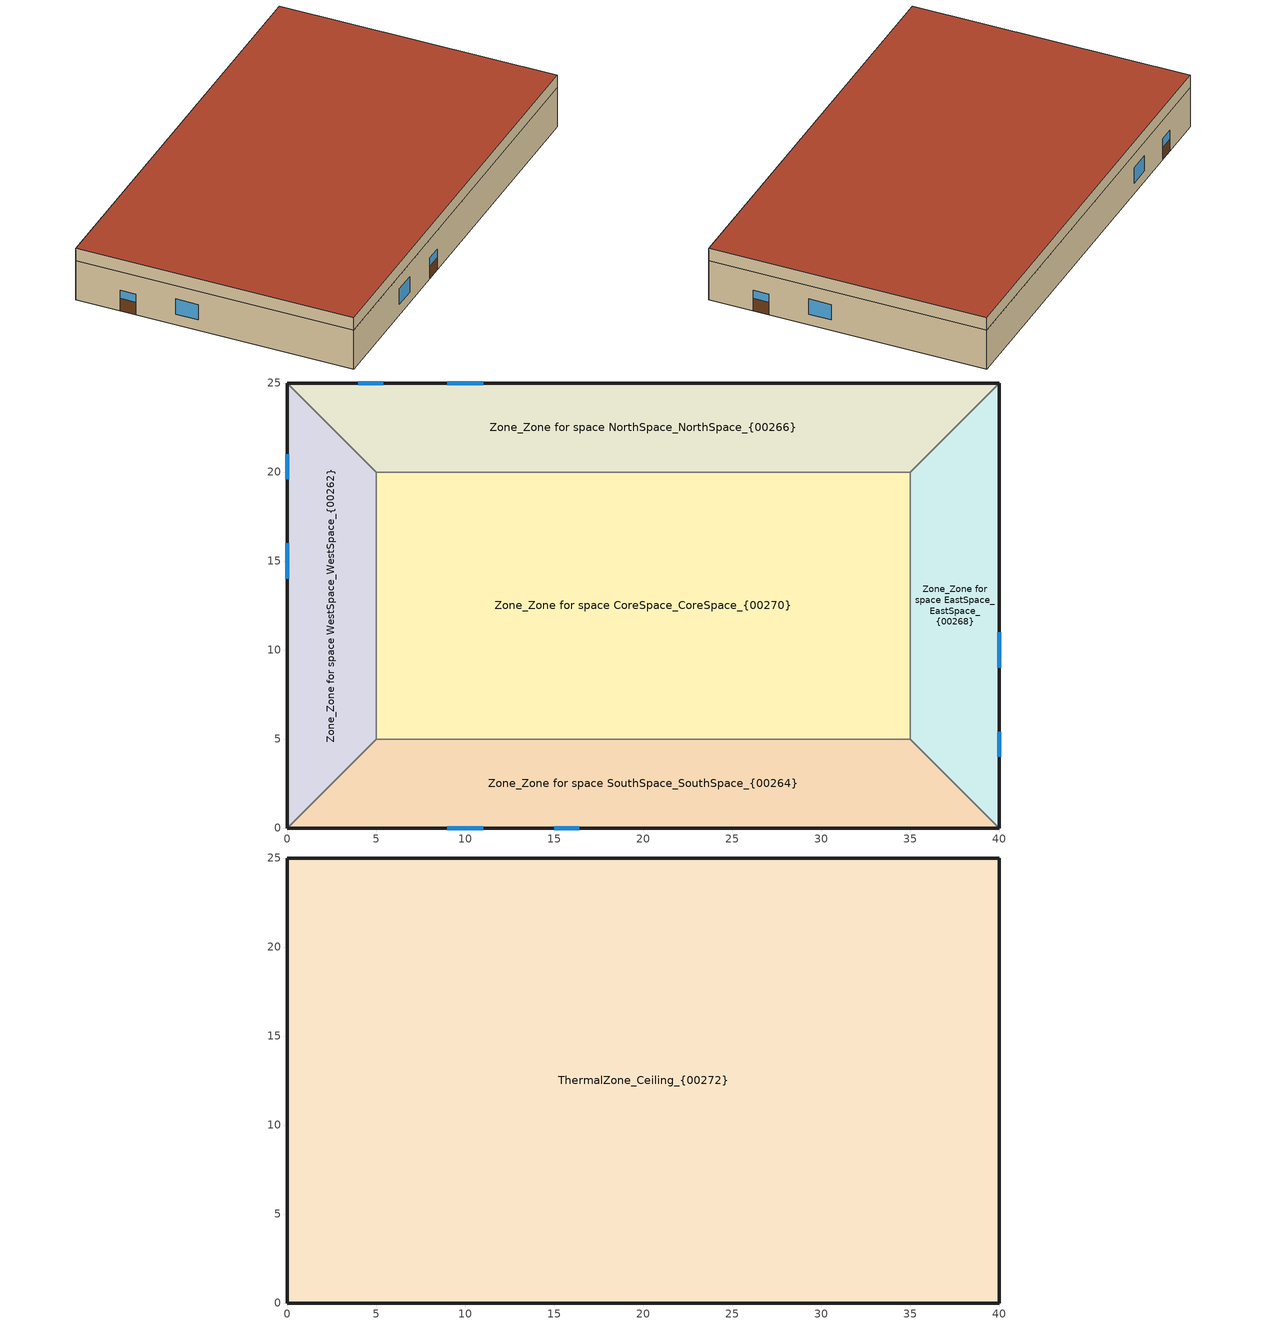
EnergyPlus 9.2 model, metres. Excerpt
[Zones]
Zone_Zone for space CoreSpace_CoreSpace_{00270}
 floor adiabatic (Default Slab on Grade Floor Assembly_{00036}): 35,5 5,5 5,20 35,20 z0
 wall to Zone_Zone for space SouthSpace_SouthSpace_{00264} (Default Int Wall Assembly_{00025}): 5,5 35,5 z0:3.8
 wall to Zone_Zone for space WestSpace_WestSpace_{00262} (Default Int Wall Assembly_{00025}): 5,20 5,5 z0:3.8
 wall to Zone_Zone for space NorthSpace_NorthSpace_{00266} (Default Int Wall Assembly_{00025}): 35,20 5,20 z0:3.8
 wall to Zone_Zone for space EastSpace_EastSpace_{00268} (Default Int Wall Assembly_{00025}): 35,5 35,20 z0:3.8
Zone_Zone for space EastSpace_EastSpace_{00268}
 floor adiabatic (Default Slab on Grade Floor Assembly_{00036}): 40,0 35,5 35,20 40,25 z0
 wall outside (Default Ext Wall Assembly_{00021}): 40,0 40,25 z0:3.8
 wall to Zone_Zone for space SouthSpace_SouthSpace_{00264} (Default Int Wall Assembly_{00025}): 35,5 40,0 z0:3.8
 wall to Zone_Zone for space NorthSpace_NorthSpace_{00266} (Default Int Wall Assembly_{00025}): 40,25 35,20 z0:3.8
 window (Sample Door Assembly_Glass_{00038}): 40,4 40,5.4 z1.2:2
 window (Construction 1): 40,9 40,11 z1:2.5
 door (Sample Door Assembly_Opaque_{00040}): 40,4 40,5.4 z0:1.2
Zone_Zone for space NorthSpace_NorthSpace_{00266}
 floor adiabatic (Default Slab on Grade Floor Assembly_{00036}): 35,20 5,20 0,25 40,25 z0
 wall outside (Default Ext Wall Assembly_{00021}): 40,25 0,25 z0:3.8
 wall to Zone_Zone for space WestSpace_WestSpace_{00262} (Default Int Wall Assembly_{00025}): 0,25 5,20 z0:3.8
 window (Sample Door Assembly_Glass_{00038}): 5.4,25 4,25 z1.2:2
 window (Construction 1): 11,25 9,25 z1:2.5
 door (Sample Door Assembly_Opaque_{00040}): 5.4,25 4,25 z0:1.2
Zone_Zone for space SouthSpace_SouthSpace_{00264}
 floor adiabatic (Default Slab on Grade Floor Assembly_{00036}): 40,0 0,0 5,5 35,5 z0
 wall outside (Default Ext Wall Assembly_{00021}): 0,0 40,0 z0:3.8
 wall to Zone_Zone for space WestSpace_WestSpace_{00262} (Default Int Wall Assembly_{00025}): 5,5 0,0 z0:3.8
 window (Sample Door Assembly_Glass_{00038}): 15,0 16.4,0 z1.2:2
 window (Construction 1): 9,0 11,0 z1:2.5
 door (Sample Door Assembly_Opaque_{00040}): 15,0 16.4,0 z0:1.2
Zone_Zone for space WestSpace_WestSpace_{00262}
 floor adiabatic (Default Slab on Grade Floor Assembly_{00036}): 0,0 0,25 5,20 5,5 z0
 wall outside (Default Ext Wall Assembly_{00021}): 0,25 0,0 z0:3.8
 window (Sample Door Assembly_Glass_{00038}): 0,21 0,19.6 z1.2:2
 window (Construction 1): 0,16 0,14 z1:2.5
 door (Sample Door Assembly_Opaque_{00040}): 0,21 0,19.6 z0:1.2
ThermalZone_Ceiling_{00272}
 floor to Zone_Zone for space SouthSpace_SouthSpace_{00264} (Default Ceiling Assembly_{00016}_Reversed): 40,0 0,0 5,5 35,5 z3.8
 floor to Zone_Zone for space WestSpace_WestSpace_{00262} (Default Ceiling Assembly_{00016}_Reversed): 0,0 0,25 5,20 5,5 z3.8
 floor to Zone_Zone for space NorthSpace_NorthSpace_{00266} (Default Ceiling Assembly_{00016}_Reversed): 35,20 5,20 0,25 40,25 z3.8
 floor to Zone_Zone for space EastSpace_EastSpace_{00268} (Default Ceiling Assembly_{00016}_Reversed): 40,0 35,5 35,20 40,25 z3.8
 floor to Zone_Zone for space CoreSpace_CoreSpace_{00270} (Default Ceiling Assembly_{00016}_Reversed): 35,5 5,5 5,20 35,20 z3.8
 wall outside (Default Ext Wall Assembly_{00021}): 0,0 40,0 40,25 0,25 0,0 z3.8:5
 roof outside (Default Roof Assembly_{00033}): 0,0 40,0 40,25 0,25 z5
[Building]
Building 1: Loads Convergence Tolerance Value=0.04; Temperature Convergence Tolerance Value {deltaC}=0.4; Solar Distribution=FullExterior; Maximum Number of Warmup Days=25; Minimum Number of Warmup Days=6
[Site:Location]
Chicago O'hare Intl_Site_{00200}: Latitude {deg}=41.995; Longitude {deg}=-87.934; Time Zone {hr}=-6; Elevation {m}=201.7776
[SizingPeriod:DesignDay]
00:HDD_Chicago O'hare Intl_{00201}: Month=1; Day of Month=15; Day Type=WinterDesignDay; Maximum Dry-Bulb Temperature {C}=-18.3333; Daily Dry-Bulb Temperature Range {deltaC}=0; Dry-Bulb Temperature Range Modifier Type=DefaultMultipliers; Humidity Condition Type=Wetbulb; Wetbulb or DewPoint at Maximum Dry-Bulb {C}=-19.1574; Barometric Pressure {Pa}=98924.7; Wind Speed {m/s}=5.5; Wind Direction {deg}=0; Rain Indicator=No; Snow Indicator=No; Daylight Saving Time Indicator=No; Solar Model Indicator=ASHRAEClearSky; Sky Clearness=0
[Site:GroundReflectance]
0.2, 0.2, 0.2, 0.2, 0.2, 0.2, 0.2, 0.2, 0.2, 0.2, 0.2, 0.2
[Material] Roughness=MediumRough
Name | Thickness {m} | Conductivity {W/m-K} | Density {kg/m3} | Specific Heat {J/kg-K} | Thermal Absorptance | Solar Absorptance | Visible Absorptance
Default Ceiling Assembly_Acoustical tile_{00015} | 0.00635 | 0.1 | 336.354 | 795.492 | 0.45 | 0.45 | 0.45
Default Ceiling Assembly_R-11 batt insulation_{00014} | 0.0889 | 0.1 | 8.00842 | 837.36 | 0.45 | 0.45 | 0.45
Default Ext Wall Assembly_Face brick_{00020} | 0.10159 | 1.33267 | 2002.11 | 921.096 | 0.9 | 0.9 | 0.9
Default Ext Wall Assembly_Gypsum board_{00017}; Default Int Wall Assembly_5/8-in gypsum board_{00022}; Default Int Wall Assembly_5/8-in gypsum board_{00024} | 0.015875 | 0.160958 | 800.842 | 1088.57 | 0.45 | 0.45 | 0.45
Default Ext Wall Assembly_LW concrete block_{00019} | 0.101521 | 0.380762 | 608.64 | 837.36 | 0.9 | 0.7 | 0.7
Default Roof Assembly_22 gage steel deck_{00032} | 0.0008636 | 44.5795 | 7832.24 | 502.416 | 0.45 | 0.45 | 0.45
Default Roof Assembly_Built-up roofing_{00030} | 0.009525 | 0.162672 | 1121.18 | 1465.38 | 0.9 | 0.9 | 0.9
Default Roof Assembly_R-30 board insulation_{00031} | 0.11049 | 0.0207688 | 32.0337 | 921.096 | 0.9 | 0.7 | 0.7
Default Slab on Grade Floor Assembly_6-in LW concrete_{00035} | 0.1524 | 0.173074 | 640.674 | 837.36 | 0.9 | 0 | 0
Default Slab on Grade Floor Assembly_Terrazzo_{00034} | 0.0127 | 0.901419 | 2562.7 | 795.492 | 0.45 | 0.45 | 0.45
[Material:NoMass]
Sample Door Assembly_OpaqueMaterial_{00039}: Roughness=MediumRough; Thermal Resistance {m2-K/W}=0.251586; Thermal Absorptance=0.9; Solar Absorptance=0.7; Visible Absorptance=0.7
[Material:AirGap] Thermal Resistance {m2-K/W}=0.16026
Default Ext Wall AssemblyAir space_{00018}; Default Int Wall AssemblyAir space_{00023}
[WindowMaterial:SimpleGlazingSystem]
Name | U-Factor {W/m2-K} | Solar Heat Gain Coefficient | Visible Transmittance
Sample Door Assembly_GlassMaterial_{00037} | 4.37226 | 0.25 | 0.75
Sample Window Assembly_{00041} | 3.33882 | 0.76 | 0.73
[Construction]
Construction 1: Sample Window Assembly_{00041}
Default Ceiling Assembly_{00016}_Reversed: Default Ceiling Assembly_Acoustical tile_{00015}, Default Ceiling Assembly_R-11 batt insulation_{00014}
Default Ext Wall Assembly_{00021}: Default Ext Wall Assembly_Face brick_{00020}, Default Ext Wall Assembly_LW concrete block_{00019}, Default Ext Wall AssemblyAir space_{00018}, Default Ext Wall Assembly_Gypsum board_{00017}
Default Int Wall Assembly_{00025}: Default Int Wall Assembly_5/8-in gypsum board_{00024}, Default Int Wall AssemblyAir space_{00023}, Default Int Wall Assembly_5/8-in gypsum board_{00022}
Default Roof Assembly_{00033}: Default Roof Assembly_Built-up roofing_{00030}, Default Roof Assembly_R-30 board insulation_{00031}, Default Roof Assembly_22 gage steel deck_{00032}
Default Slab on Grade Floor Assembly_{00036}: Default Slab on Grade Floor Assembly_6-in LW concrete_{00035}, Default Slab on Grade Floor Assembly_Terrazzo_{00034}
Sample Door Assembly_Glass_{00038}: Sample Door Assembly_GlassMaterial_{00037}
Sample Door Assembly_Opaque_{00040}: Sample Door Assembly_OpaqueMaterial_{00039}
[Zone]
Name | Zone Inside Convection Algorithm | Multiplier
ThermalZone_Ceiling_{00272} | TARP
Zone_Zone for space CoreSpace_CoreSpace_{00270}; Zone_Zone for space EastSpace_EastSpace_{00268}; Zone_Zone for space NorthSpace_NorthSpace_{00266}; Zone_Zone for space SouthSpace_SouthSpace_{00264}; Zone_Zone for space WestSpace_WestSpace_{00262} |  | 1
[People] Number of People Schedule=90.1 Office Occupancy_Schedule15_{00065}; Number of People Calculation Method=Area/Person; Zone Floor Area per Person {m2/person}=18; Fraction Radiant=0.7; Carbon Dioxide Generation Rate {m3/s-W}=4.298e-08
Name | Zone or ZoneList | Sensible Heat Fraction | Activity Level Schedule
CoreSpace_People__{00194} | Zone_Zone for space CoreSpace_CoreSpace_{00270} | 0.544444 | Schedule_SchType_Constant_{00195}
EastSpace_People__{00183} | Zone_Zone for space EastSpace_EastSpace_{00268} | 0.657143 | Schedule_SchType_Constant_{00184}
NorthSpace_People__{00167} | Zone_Zone for space NorthSpace_NorthSpace_{00266} | 0.544444 | Schedule_SchType_Constant_{00168}
SouthSpace_People__{00135} | Zone_Zone for space SouthSpace_SouthSpace_{00264} | 0.509091 | Schedule_SchType_Constant_{00136}
WestSpace_People__{00151} | Zone_Zone for space WestSpace_WestSpace_{00262} | 0.393333 | Schedule_SchType_Constant_{00152}
[Lights] Fraction Replaceable=0
Name | Zone or ZoneList | Schedule | Design Level Calculation Method | Lighting Level {W} | Return Air Fraction | Fraction Radiant | Fraction Visible | Watts per Zone Floor Area {W/m2}
EastSpace_OHLight__{00179} | Zone_Zone for space EastSpace_EastSpace_{00268} | 90.1 Office Lights/Elec_Schedule14_{00059} | LightingLevel | 674.251 | 0.458 | 0.264 | 0.278
EastSpace_TaskLight__{00181} | Zone_Zone for space EastSpace_EastSpace_{00268} | 90.1 Office Occupancy_Schedule15_{00065} | Watts/Area |  | 0 | 0.32 | 0.24 | 2.04514
NorthSpace_OHLight__{00163} | Zone_Zone for space NorthSpace_NorthSpace_{00266} | 90.1 Office Lights/Elec_Schedule14_{00059} | LightingLevel | 508.934 | 0 | 0.197 | 0.573
NorthSpace_TaskLight__{00165} | Zone_Zone for space NorthSpace_NorthSpace_{00266} | 90.1 Office Occupancy_Schedule15_{00065} | Watts/Area |  | 0 | 0.32 | 0.24 | 2.04514
SouthSpace_OHLight__{00131} | Zone_Zone for space SouthSpace_SouthSpace_{00264} | 90.1 Office Lights/Elec_Schedule14_{00059} | LightingLevel | 921.687 | 0 | 0.01 | 0.331
SouthSpace_TaskLight__{00133} | Zone_Zone for space SouthSpace_SouthSpace_{00264} | 90.1 Office Occupancy_Schedule15_{00065} | Watts/Area |  | 0 | 0.32 | 0.24 | 2.04514
WestSpace_OHLight__{00147} | Zone_Zone for space WestSpace_WestSpace_{00262} | 90.1 Office Lights/Elec_Schedule14_{00059} | LightingLevel | 960.679 | 0 | 0.12 | 0.873
WestSpace_TaskLight__{00149} | Zone_Zone for space WestSpace_WestSpace_{00262} | 90.1 Office Occupancy_Schedule15_{00065} | Watts/Area |  | 0 | 0.32 | 0.24 | 2.04514
[ElectricEquipment] Schedule=90.1 Office Lights/Elec_Schedule14_{00059}; Fraction Latent=0
Name | Zone or ZoneList | Design Level Calculation Method | Design Level {W} | Fraction Radiant | Watts per Zone Floor Area {W/m2} | Fraction Lost
Ceiling_LightHeatGainFrom_EastSpace_{00178} | ThermalZone_Ceiling_{00272} | EquipmentLevel | 262.209 | 0
Ceiling_LightHeatGainFrom_NorthSpace_{00162} | ThermalZone_Ceiling_{00272} | EquipmentLevel | 564.766 | 0
Ceiling_LightHeatGainFrom_SouthSpace_{00130} | ThermalZone_Ceiling_{00272} | EquipmentLevel | 1056.18 | 0
Ceiling_LightHeatGainFrom_WestSpace_{00146} | ThermalZone_Ceiling_{00272} | EquipmentLevel | 320.226 | 0
EastSpace_ElectricEqpt_{00186} | Zone_Zone for space EastSpace_EastSpace_{00268} | Watts/Area |  | 0.25 | 4.9514 | 0
NorthSpace_ElectricEqpt_{00170} | Zone_Zone for space NorthSpace_NorthSpace_{00266} | Watts/Area |  | 0.25 | 4.9514 | 0
SouthSpace_ElectricEqpt_{00138} | Zone_Zone for space SouthSpace_SouthSpace_{00264} | Watts/Area |  | 0.25 | 4.9514 | 0
WestSpace_ElectricEqpt_{00154} | Zone_Zone for space WestSpace_WestSpace_{00262} | Watts/Area |  | 0.25 | 4.9514 | 0
[OtherEquipment] Fuel Type=None; Schedule=90.1 Office Lights/Elec_Schedule14_{00059}; Design Level Calculation Method=EquipmentLevel; Fraction Lost=0
Name | Zone or ZoneList | Design Level {W} | Fraction Latent | Fraction Radiant
CoreSpace_MiscLatengHG_{00199} | Zone_Zone for space CoreSpace_CoreSpace_{00270} | 800.084 | 1 | 0
CoreSpace_MiscSensHG-{00197} | Zone_Zone for space CoreSpace_CoreSpace_{00270} | 1999.92 | 0 | 0.25
EastSpace_MiscLatengHG_{00190} | Zone_Zone for space EastSpace_EastSpace_{00268} | 1099.9 | 1 | 0
EastSpace_MiscSensHG-{00188} | Zone_Zone for space EastSpace_EastSpace_{00268} | 599.917 | 0 | 0.25
NorthSpace_MiscLatengHG_{00174} | Zone_Zone for space NorthSpace_NorthSpace_{00266} | 499.979 | 1 | 0
NorthSpace_MiscSensHG-{00172} | Zone_Zone for space NorthSpace_NorthSpace_{00266} | 800.084 | 0 | 0.25
SouthSpace_MiscLatengHG_{00142} | Zone_Zone for space SouthSpace_SouthSpace_{00264} | 900.021 | 1 | 0
SouthSpace_MiscSensHG-{00140} | Zone_Zone for space SouthSpace_SouthSpace_{00264} | 999.959 | 0 | 0.25
WestSpace_MiscLatengHG_{00158} | Zone_Zone for space WestSpace_WestSpace_{00262} | 1300.06 | 1 | 0
WestSpace_MiscSensHG-{00156} | Zone_Zone for space WestSpace_WestSpace_{00262} | 1200.13 | 0 | 0.25
[ZoneInfiltration:DesignFlowRate] Design Flow Rate Calculation Method=AirChanges/Hour; Air Changes per Hour {1/hr}=1.2; Constant Term Coefficient=1; Temperature Term Coefficient=0; Velocity Term Coefficient=0; Velocity Squared Term Coefficient=0
Name | Zone or ZoneList | Schedule
EastSpace_Infiltration_{00192} | Zone_Zone for space EastSpace_EastSpace_{00268} | Schedule_SpaceInfiltration_EastSpace{00191}
NorthSpace_Infiltration_{00176} | Zone_Zone for space NorthSpace_NorthSpace_{00266} | Schedule_SpaceInfiltration_NorthSpace{00175}
SouthSpace_Infiltration_{00144} | Zone_Zone for space SouthSpace_SouthSpace_{00264} | Schedule_SpaceInfiltration_SouthSpace{00143}
WestSpace_Infiltration_{00160} | Zone_Zone for space WestSpace_WestSpace_{00262} | Schedule_SpaceInfiltration_WestSpace{00159}
[DesignSpecification:ZoneAirDistribution] Zone Air Distribution Effectiveness in Cooling Mode=1; Zone Air Distribution Effectiveness in Heating Mode=1
Zone_Zone for space CoreSpace_CoreSpace_{00270} Design Spec Zone Air Dist; Zone_Zone for space EastSpace_EastSpace_{00268} Design Spec Zone Air Dist; Zone_Zone for space NorthSpace_NorthSpace_{00266} Design Spec Zone Air Dist; Zone_Zone for space SouthSpace_SouthSpace_{00264} Design Spec Zone Air Dist; Zone_Zone for space WestSpace_WestSpace_{00262} Design Spec Zone Air Dist
[Sizing:Zone] Zone Cooling Design Supply Air Temperature Input Method=SupplyAirTemperature; Zone Cooling Design Supply Air Temperature {C}=14; Zone Cooling Design Supply Air Temperature Difference {deltaC}=11.11; Zone Heating Design Supply Air Temperature Input Method=SupplyAirTemperature; Zone Heating Design Supply Air Temperature {C}=40; Zone Heating Design Supply Air Temperature Difference {deltaC}=11.11; Zone Cooling Design Supply Air Humidity Ratio {kgWater/kgDryAir}=0.0085; Zone Heating Design Supply Air Humidity Ratio {kgWater/kgDryAir}=0.008; Cooling Design Air Flow Method=DesignDay; Cooling Design Air Flow Rate {m3/s}=0; Cooling Minimum Air Flow per Zone Floor Area {m3/s-m2}=0.000762; Cooling Minimum Air Flow {m3/s}=0; Cooling Minimum Air Flow Fraction=0; Heating Design Air Flow Method=DesignDay; Heating Design Air Flow Rate {m3/s}=0; Heating Maximum Air Flow per Zone Floor Area {m3/s-m2}=0.002032; Heating Maximum Air Flow {m3/s}=0.141576; Heating Maximum Air Flow Fraction=0.3; Account for Dedicated Outdoor Air System=No
Name | Design Specification Zone Air Distribution Object
Zone_Zone for space CoreSpace_CoreSpace_{00270} | Zone_Zone for space CoreSpace_CoreSpace_{00270} Design Spec Zone Air Dist
Zone_Zone for space EastSpace_EastSpace_{00268} | Zone_Zone for space EastSpace_EastSpace_{00268} Design Spec Zone Air Dist
Zone_Zone for space NorthSpace_NorthSpace_{00266} | Zone_Zone for space NorthSpace_NorthSpace_{00266} Design Spec Zone Air Dist
Zone_Zone for space SouthSpace_SouthSpace_{00264} | Zone_Zone for space SouthSpace_SouthSpace_{00264} Design Spec Zone Air Dist
Zone_Zone for space WestSpace_WestSpace_{00262} | Zone_Zone for space WestSpace_WestSpace_{00262} Design Spec Zone Air Dist
[ZoneControl:Thermostat]
Name | Zone or ZoneList | Control Type Schedule | Control 1
Zone_Zone for space CoreSpace_CoreSpace_{00270} Thermostat | Zone_Zone for space CoreSpace_CoreSpace_{00270} | Zone_Zone for space CoreSpace_CoreSpace_{00270} Thermostat Schedule | VRF10_Tstat_{00042} 4
Zone_Zone for space EastSpace_EastSpace_{00268} Thermostat | Zone_Zone for space EastSpace_EastSpace_{00268} | Zone_Zone for space EastSpace_EastSpace_{00268} Thermostat Schedule | VRF10_Tstat_{00042} 3
Zone_Zone for space NorthSpace_NorthSpace_{00266} Thermostat | Zone_Zone for space NorthSpace_NorthSpace_{00266} | Zone_Zone for space NorthSpace_NorthSpace_{00266} Thermostat Schedule | VRF10_Tstat_{00042} 2
Zone_Zone for space SouthSpace_SouthSpace_{00264} Thermostat | Zone_Zone for space SouthSpace_SouthSpace_{00264} | Zone_Zone for space SouthSpace_SouthSpace_{00264} Thermostat Schedule | VRF10_Tstat_{00042} 1
Zone_Zone for space WestSpace_WestSpace_{00262} Thermostat | Zone_Zone for space WestSpace_WestSpace_{00262} | Zone_Zone for space WestSpace_WestSpace_{00262} Thermostat Schedule | VRF10_Tstat_{00042}
[ThermostatSetpoint:DualSetpoint] Heating Setpoint Temperature Schedule=90.1 Office HVAC_HtgSp_{00051}; Cooling Setpoint Temperature Schedule=90.1 Office HVAC_ClgSp_{00043}
VRF10_Tstat_{00042} 4; VRF10_Tstat_{00042} 3; VRF10_Tstat_{00042} 2; VRF10_Tstat_{00042} 1; VRF10_Tstat_{00042}
[ZoneHVAC:IdealLoadsAirSystem] Maximum Heating Supply Air Temperature {C}=35; Minimum Cooling Supply Air Temperature {C}=14.4444; Cooling Limit=NoLimit; Dehumidification Control Type=None
Zone_Zone for space CoreSpace_CoreSpace_{00270}_IdealAir_{00271}; Zone_Zone for space EastSpace_EastSpace_{00268}_IdealAir_{00269}; Zone_Zone for space NorthSpace_NorthSpace_{00266}_IdealAir_{00267}; Zone_Zone for space SouthSpace_SouthSpace_{00264}_IdealAir_{00265}; Zone_Zone for space WestSpace_WestSpace_{00262}_IdealAir_{00263}
[Zone equipment]
Zone_Zone for space CoreSpace_CoreSpace_{00270}: Zone_Zone for space CoreSpace_CoreSpace_{00270}_IdealAir_{00271}
Zone_Zone for space EastSpace_EastSpace_{00268}: Zone_Zone for space EastSpace_EastSpace_{00268}_IdealAir_{00269}
Zone_Zone for space NorthSpace_NorthSpace_{00266}: Zone_Zone for space NorthSpace_NorthSpace_{00266}_IdealAir_{00267}
Zone_Zone for space SouthSpace_SouthSpace_{00264}: Zone_Zone for space SouthSpace_SouthSpace_{00264}_IdealAir_{00265}
Zone_Zone for space WestSpace_WestSpace_{00262}: Zone_Zone for space WestSpace_WestSpace_{00262}_IdealAir_{00263}
[Schedule:Day:Interval]
90.1 Office HVAC_Profile_Profile_3_HtgSp_UnoccupiedAvailable_{00056}: No, 24:00, 18.3333
90.1 Office HVAC_Profile_Profile_1_HtgSp_UnoccupiedAvailable_{00052}: No, 05:00, 18.3333, 22:00, 21.1111, 24:00, 18.3333
90.1 Office HVAC_Profile_Profile_2_HtgSp_UnoccupiedAvailable_{00054}: No, 05:00, 18.3333, 18:00, 21.1111, 24:00, 18.3333
VRF10_Thermostat_HtgSp_at_WDD: No, 24:00, 21.1111
90.1 Office HVAC_Profile_Profile_3_ClgSp_UnoccupiedAvailable_{00048}: No, 24:00, 26.6667
90.1 Office HVAC_Profile_Profile_1_ClgSp_UnoccupiedAvailable_{00044}: No, 05:00, 26.6667, 22:00, 23.8889, 24:00, 26.6667
90.1 Office HVAC_Profile_Profile_2_ClgSp_UnoccupiedAvailable_{00046}: No, 05:00, 26.6667, 18:00, 23.8889, 24:00, 26.6667
VRF10_Thermostat_ClgSp_at_WDD: No, 24:00, 23.8889
Schedule14_Profile_Profile_4_{00063}: No, 24:00, 0.05
Schedule14_Profile_Profile_2_{00061}: No, 05:00, 0.05, 07:00, 0.1, 08:00, 0.3, 12:00, 0.9, 13:00, 0.8, 17:00, 0.9, 18:00, 0.5, 20:00, 0.3, 21:00, 0.2, 22:00, 0.21, 23:00, 0.1, 24:00, 0.05
Schedule14_Profile_Profile_3_{00062}: No, 06:00, 0.05, 08:00, 0.1, 12:00, 0.3, 17:00, 0.15, 24:00, 0.05
Schedule14_Profile_Profile_1_{00060}: No, 05:00, 0.05, 23:00, 1, 24:00, 0.05
AllOffDesignDay; AllOffDesignDay 1: No, 24:00, 0
Schedule15_Profile_Profile_4_{00069}: No, 06:00, 0, 18:00, 0.05, 24:00, 0
Schedule15_Profile_Profile_2_{00067}: No, 06:00, 0, 07:00, 0.1, 08:00, 0.2, 12:00, 0.95, 13:00, 0.5, 17:00, 0.95, 18:00, 0.3, 22:00, 0.1, 24:00, 0.05
Schedule15_Profile_Profile_3_{00068}: No, 06:00, 0, 08:00, 0.1, 12:00, 0.3, 17:00, 0.1, 19:00, 0.05, 24:00, 0
Schedule15_Profile_Profile_1_{00066}: No, 06:00, 0, 22:00, 1, 24:00, 0
[Schedule:Week:Daily]
Schedule13_{00058}: 90.1 Office HVAC_Profile_Profile_3_HtgSp_UnoccupiedAvailable_{00056}, 90.1 Office HVAC_Profile_Profile_1_HtgSp_UnoccupiedAvailable_{00052}, 90.1 Office HVAC_Profile_Profile_1_HtgSp_UnoccupiedAvailable_{00052}, 90.1 Office HVAC_Profile_Profile_1_HtgSp_UnoccupiedAvailable_{00052}, 90.1 Office HVAC_Profile_Profile_1_HtgSp_UnoccupiedAvailable_{00052}, 90.1 Office HVAC_Profile_Profile_1_HtgSp_UnoccupiedAvailable_{00052}, 90.1 Office HVAC_Profile_Profile_2_HtgSp_UnoccupiedAvailable_{00054}, 90.1 Office HVAC_Profile_Profile_3_HtgSp_UnoccupiedAvailable_{00056}, 90.1 Office HVAC_Profile_Profile_1_HtgSp_UnoccupiedAvailable_{00052}, VRF10_Thermostat_HtgSp_at_WDD, 90.1 Office HVAC_Profile_Profile_3_HtgSp_UnoccupiedAvailable_{00056}, 90.1 Office HVAC_Profile_Profile_3_HtgSp_UnoccupiedAvailable_{00056}
Schedule13_{00050}: 90.1 Office HVAC_Profile_Profile_3_ClgSp_UnoccupiedAvailable_{00048}, 90.1 Office HVAC_Profile_Profile_1_ClgSp_UnoccupiedAvailable_{00044}, 90.1 Office HVAC_Profile_Profile_1_ClgSp_UnoccupiedAvailable_{00044}, 90.1 Office HVAC_Profile_Profile_1_ClgSp_UnoccupiedAvailable_{00044}, 90.1 Office HVAC_Profile_Profile_1_ClgSp_UnoccupiedAvailable_{00044}, 90.1 Office HVAC_Profile_Profile_1_ClgSp_UnoccupiedAvailable_{00044}, 90.1 Office HVAC_Profile_Profile_2_ClgSp_UnoccupiedAvailable_{00046}, 90.1 Office HVAC_Profile_Profile_3_ClgSp_UnoccupiedAvailable_{00048}, 90.1 Office HVAC_Profile_Profile_1_ClgSp_UnoccupiedAvailable_{00044}, VRF10_Thermostat_ClgSp_at_WDD, 90.1 Office HVAC_Profile_Profile_3_ClgSp_UnoccupiedAvailable_{00048}, 90.1 Office HVAC_Profile_Profile_3_ClgSp_UnoccupiedAvailable_{00048}
Schedule14_{00064}: Schedule14_Profile_Profile_4_{00063}, Schedule14_Profile_Profile_2_{00061}, Schedule14_Profile_Profile_2_{00061}, Schedule14_Profile_Profile_2_{00061}, Schedule14_Profile_Profile_2_{00061}, Schedule14_Profile_Profile_2_{00061}, Schedule14_Profile_Profile_3_{00062}, Schedule14_Profile_Profile_4_{00063}, Schedule14_Profile_Profile_1_{00060}, AllOffDesignDay, Schedule14_Profile_Profile_4_{00063}, Schedule14_Profile_Profile_4_{00063}
Schedule15_{00070}: Schedule15_Profile_Profile_4_{00069}, Schedule15_Profile_Profile_2_{00067}, Schedule15_Profile_Profile_2_{00067}, Schedule15_Profile_Profile_2_{00067}, Schedule15_Profile_Profile_2_{00067}, Schedule15_Profile_Profile_2_{00067}, Schedule15_Profile_Profile_3_{00068}, Schedule15_Profile_Profile_4_{00069}, Schedule15_Profile_Profile_1_{00066}, AllOffDesignDay 1, Schedule15_Profile_Profile_4_{00069}, Schedule15_Profile_Profile_4_{00069}
[Schedule:Year]
90.1 Office HVAC_HtgSp_{00051}: Schedule13_{00058}, 1, 1, 12, 31
90.1 Office HVAC_ClgSp_{00043}: Schedule13_{00050}, 1, 1, 12, 31
90.1 Office Lights/Elec_Schedule14_{00059}: Schedule14_{00064}, 1, 1, 12, 31
90.1 Office Occupancy_Schedule15_{00065}: Schedule15_{00070}, 1, 1, 12, 31
[Schedule:Compact]
Zone_Zone for space CoreSpace_CoreSpace_{00270} Thermostat Schedule; Zone_Zone for space EastSpace_EastSpace_{00268} Thermostat Schedule; Zone_Zone for space NorthSpace_NorthSpace_{00266} Thermostat Schedule; Zone_Zone for space SouthSpace_SouthSpace_{00264} Thermostat Schedule; Zone_Zone for space WestSpace_WestSpace_{00262} Thermostat Schedule: Through: 12/31, For: AllDays, Until: 24:00, 4
Schedule_SpaceInfiltration_EastSpace{00191}; Schedule_SpaceInfiltration_NorthSpace{00175}; Schedule_SpaceInfiltration_SouthSpace{00143}; Schedule_SpaceInfiltration_WestSpace{00159}: Through: 12/31, For: WinterDesignDay, Until: 24:00, 1, For: SummerDesignDay, Until: 24:00, 0.833333, For: AllOtherDays, Until: 24:00, 0.416667
[Schedule:Constant]
Name | Hourly Value
Schedule_SchType_Constant_{00136} | 161.189
Schedule_SchType_Constant_{00152} | 219.803
Schedule_SchType_Constant_{00168}; Schedule_SchType_Constant_{00195} | 131.882
Schedule_SchType_Constant_{00184} | 102.575
